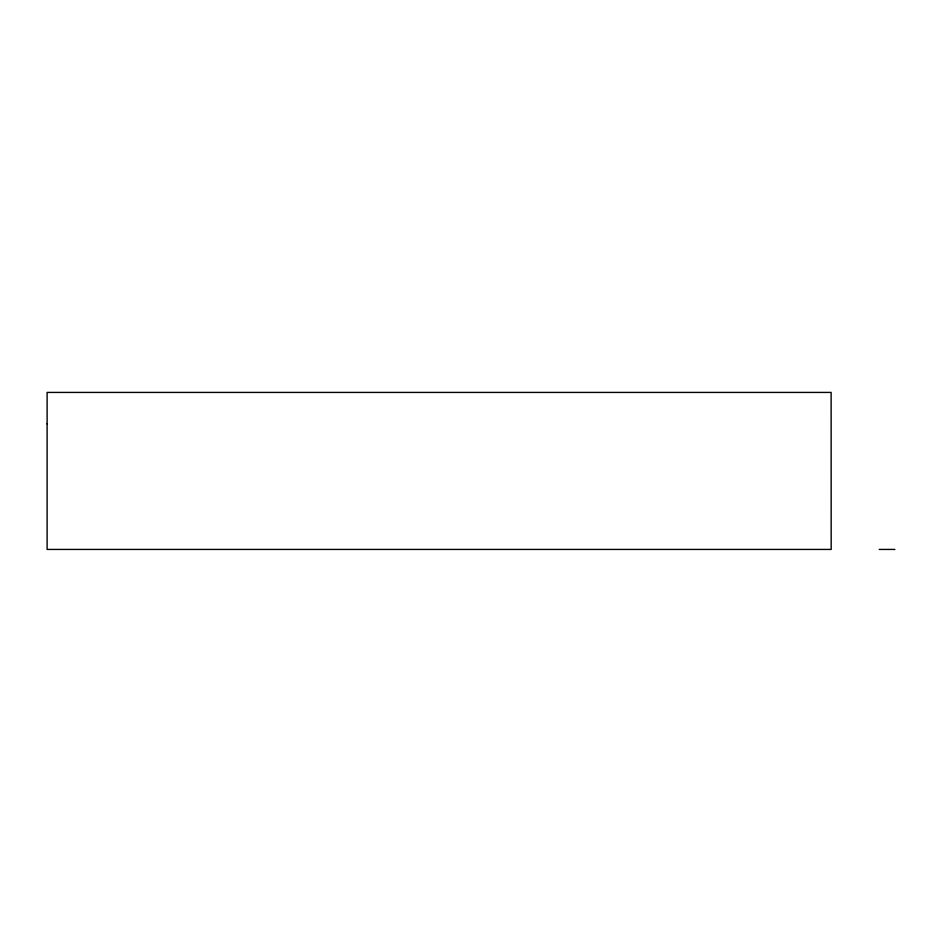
<?xml version="1.0" encoding="UTF-8"?>
<svg xmlns="http://www.w3.org/2000/svg" width="942" height="942" viewBox="0 0 942 942"><rect width="100%" height="100%" fill="white"/><g stroke="black" fill="none" stroke-linecap="round" stroke-linejoin="round"><path stroke-width="1.41" d="M879.204 549.433L894.9 549.433M47.112 423.829L47.112 549.433L831.174 549.433L831.127 392.425L47.112 392.425L47.112 423.829"/></g></svg>
